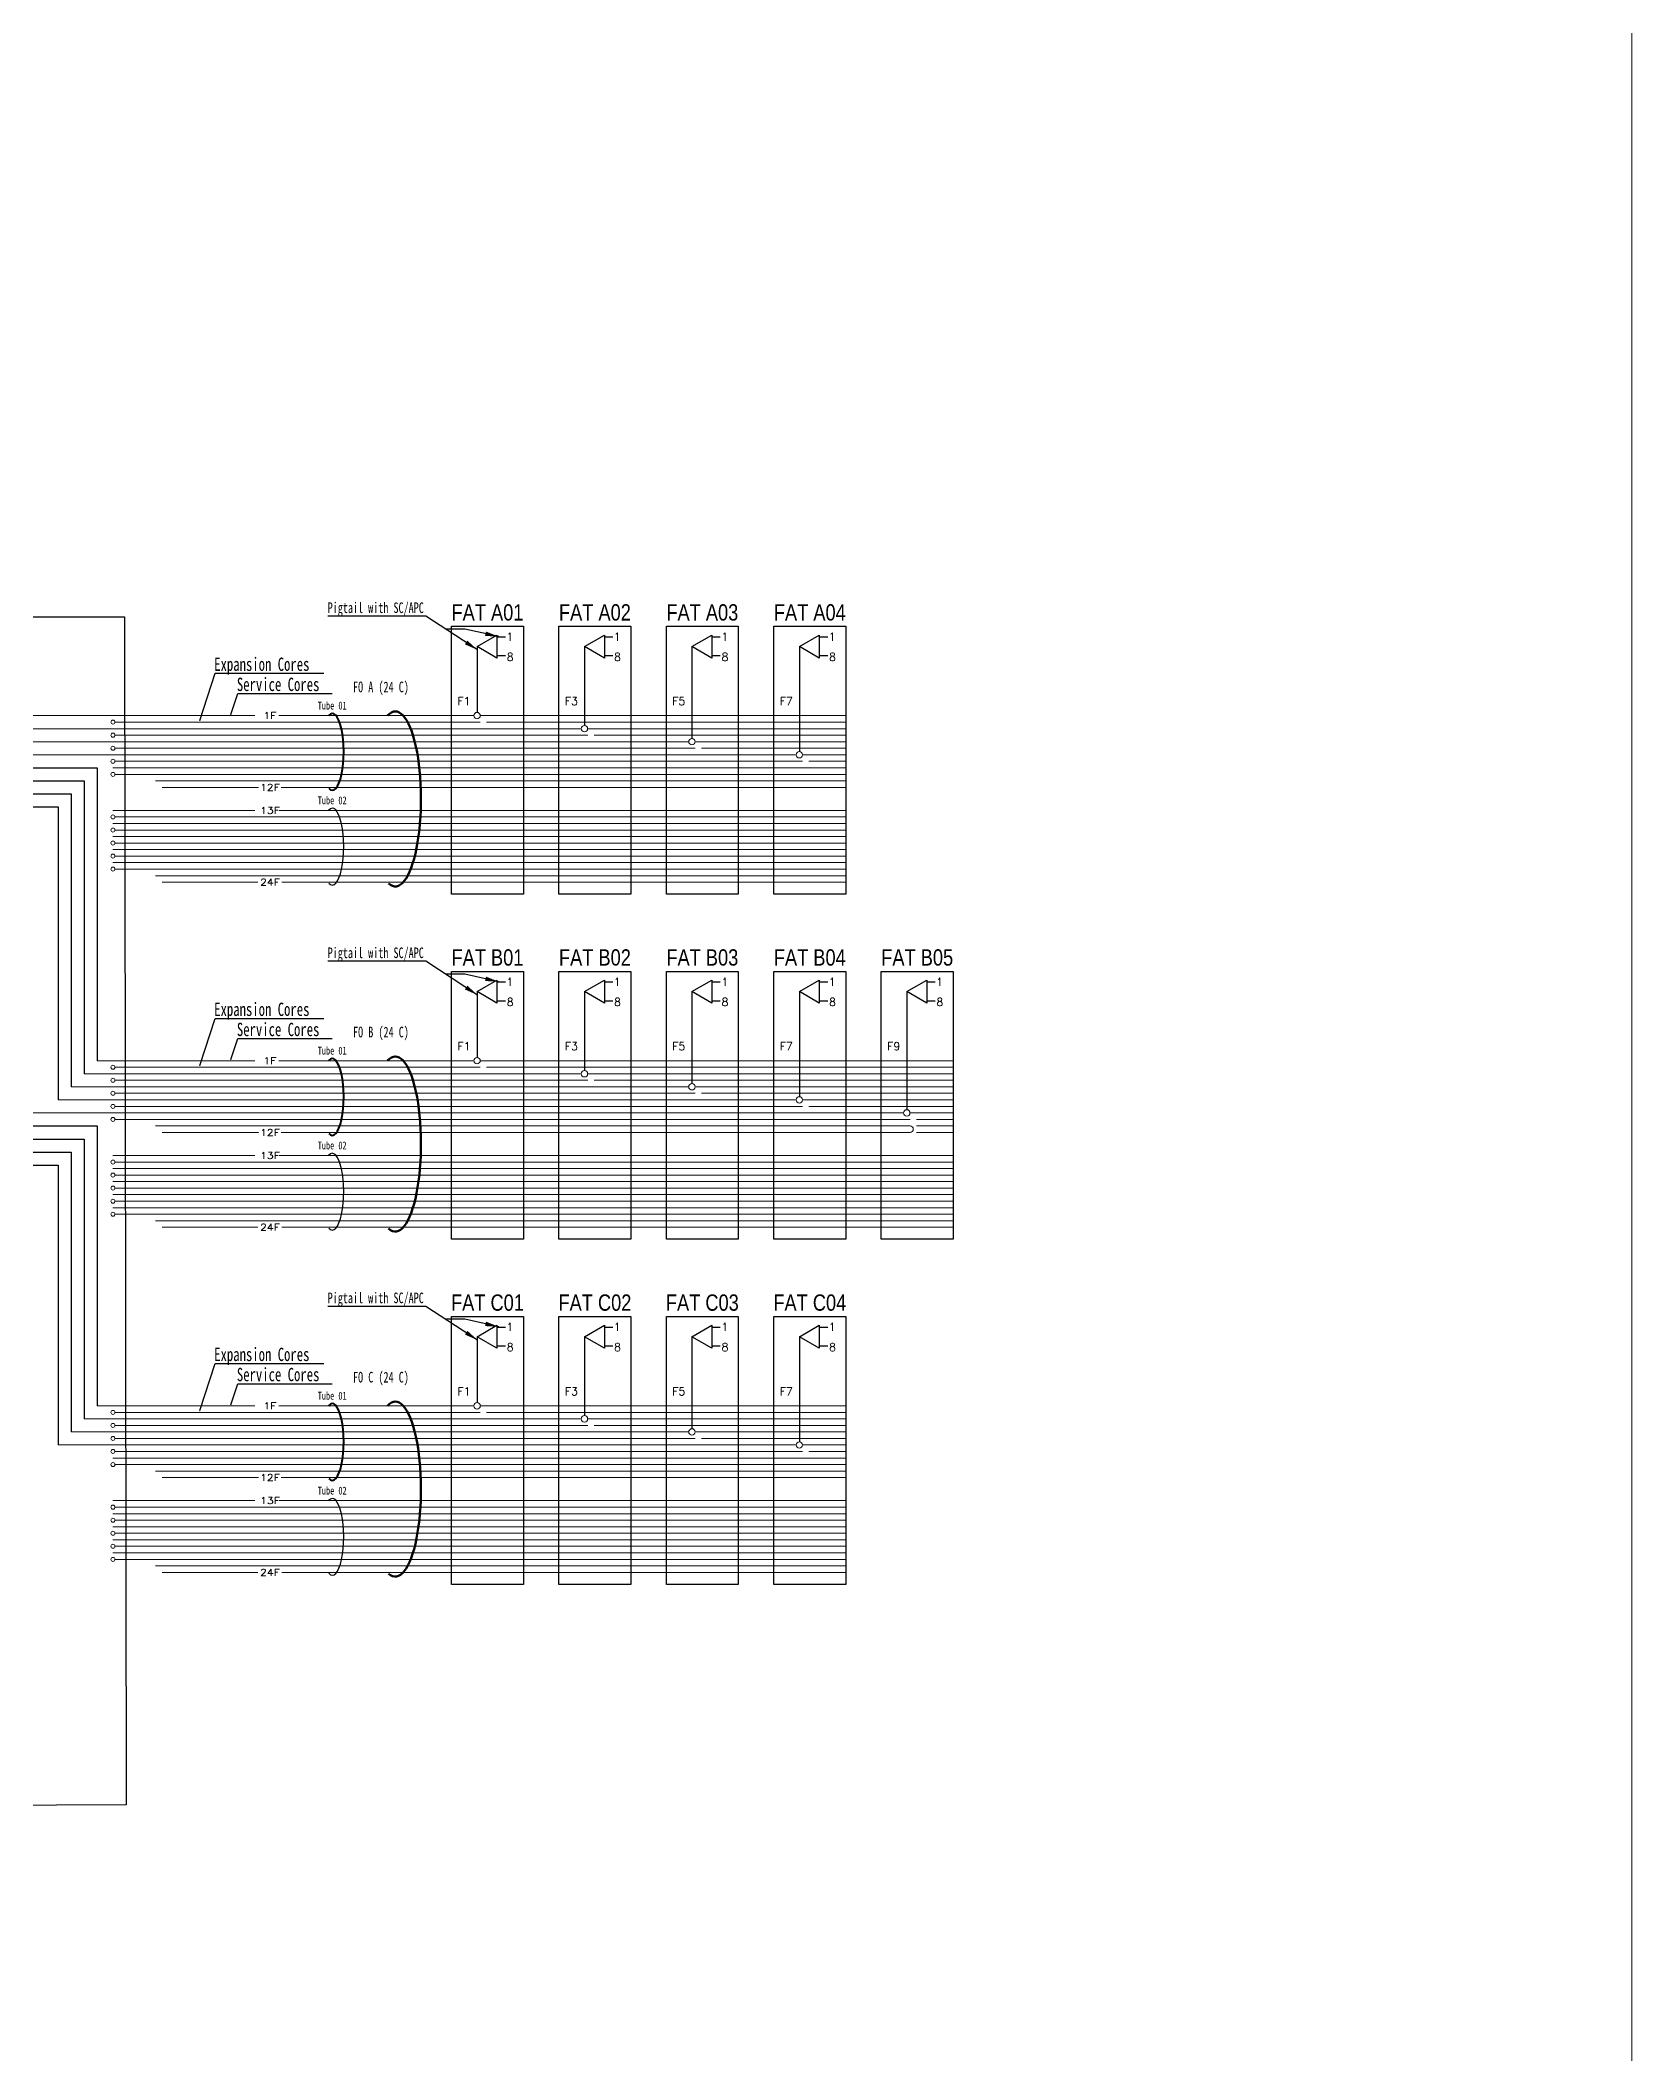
# Model space of a CAD drawing. Header units: metres. Extents: x 13679654 to 13688052, y 67972 to 70803.
# Drawn here: x 13684875 to 13685167.2, y 69756.9 to 70126.5 of the extents above; entities that cross this region are included whole.
import ezdxf
from ezdxf import colors
from ezdxf.entities.mleader import LeaderData, LeaderLine
from ezdxf.enums import TextEntityAlignment as Align
from ezdxf.math import Vec2, Vec3

# ---------------------------------------------------------------- set-up
doc = ezdxf.new("R2010")
doc.units = ezdxf.units.M
doc.header["$MEASUREMENT"] = 0
doc.linetypes.add('PHANTOM2', pattern=[1.25, 0.625, -0.125, 0.125, -0.125, 0.125, -0.125])
for name, color, linetype, lineweight in [('Expansion Core', 8, 'Continuous', 5), ('Expansion Cores', 7, 'Continuous', 13), ('FAT AREA', 134, 'PHANTOM2', 40), ('FAT INFO', 160, 'Continuous', 9), ('FO 24 CORE', 3, 'Continuous', 50), ('Service Core', 7, 'Continuous', 13)]:
    doc.layers.add(name, color=color, linetype=linetype, lineweight=lineweight)
for name, color, linetype in [('FAT CODE', 7, 'Continuous'), ('FAT SP', 7, 'Continuous'), ('FDT SP', 7, 'Continuous'), ('lcp1_f1', 50, 'Continuous'), ('moniter core', 6, 'Continuous'), ('napf1-f15', 20, 'Continuous')]:
    doc.layers.add(name, color=color, linetype=linetype)
doc.styles.add('FS', font='SimSun.ttf', dxfattribs={"width": 0.7})
doc.styles.add('Mark', font='arial.ttf', dxfattribs={"width": 0.8, "height": 2.5})
doc.styles.add('ROMANS', font='romans.shx', dxfattribs={"width": 1.2})
doc.styles.get("Standard").update_dxf_attribs({"font": 'arial.ttf'})
doc.dimstyles.new('DIN', dxfattribs={"dimtxt": 2.5, "dimasz": 2.5, "dimexe": 1.25, "dimexo": 0.625, "dimtad": 1, "dimtih": 1, "dimdec": 4, "dimdsep": 46, "dimlunit": 6, "dimtxsty": 'Standard', "dimcen": 2.5, "dimadec": 0, "dimazin": 0, "dimtfac": 1, "dimtdec": 4, "dimtmove": 0, "dimatfit": 3, "dimfxl": 1, "dimtvp": 1, "dimtolj": 1, "dimtzin": 0, "dimarcsym": 0})
doc.dimstyles.new('ISO-25', dxfattribs={"dimtxt": 2.5, "dimasz": 2.5, "dimexe": 1.25, "dimexo": 0.625, "dimtad": 1, "dimtxsty": 'Standard', "dimcen": 2.5, "dimadec": 0, "dimazin": 0, "dimtfac": 1, "dimtmove": 0, "dimatfit": 3, "dimfxl": 1, "dimarcsym": 0})

msp = doc.modelspace()

# ---------------------------------------------------------------- linework, layer by layer
at = {"color": 40, "ltscale": 10}
for centre in [(13684928.62, 69978.45), (13684928.62, 69915.11), (13684928.62, 69851.76)]:
    msp.add_ellipse(centre, major_axis=(0, 7.05), ratio=0.295907, start_param=2.820307, end_param=6.61807, dxfattribs=at)
at = {"layer": 'Expansion Core'}
for points in [[(13684955.78, 70002.5), (13685022.88, 70002.5)], [(13684956.95, 70001.3), (13685022.88, 70001.3)], [(13684975.5, 70000.1), (13685022.88, 70000.1)], [(13684976.67, 69998.91), (13685022.88, 69998.91)], [(13684995.23, 69997.71), (13685022.88, 69997.71)], [(13684996.4, 69996.51), (13685022.88, 69996.51)], [(13685014.95, 69995.31), (13685022.88, 69995.31)], [(13685016.12, 69994.12), (13685022.88, 69994.12)], [(13684955.78, 69939.16), (13685042.6, 69939.16)], [(13684956.95, 69937.96), (13685042.6, 69937.96)], [(13684975.5, 69936.76), (13685042.6, 69936.76)], [(13684976.67, 69935.56), (13685042.6, 69935.56)], [(13684995.23, 69934.37), (13685042.6, 69934.37)], [(13684996.4, 69933.17), (13685042.6, 69933.17)], [(13685014.95, 69931.97), (13685042.6, 69931.97)], [(13685016.12, 69930.77), (13685042.6, 69930.77)], [(13685034.68, 69929.57), (13685042.6, 69929.57)], [(13685035.85, 69928.38), (13685042.6, 69928.38)], [(13685035.85, 69927.18), (13685042.6, 69927.18)], [(13685035.85, 69925.98), (13685042.6, 69925.98)], [(13684955.78, 69875.81), (13685022.88, 69875.81)], [(13684956.95, 69874.61), (13685022.88, 69874.61)], [(13684975.5, 69873.42), (13685022.88, 69873.42)], [(13684976.67, 69872.22), (13685022.88, 69872.22)], [(13684995.23, 69871.02), (13685022.88, 69871.02)], [(13684996.4, 69869.82), (13685022.88, 69869.82)], [(13685014.95, 69868.63), (13685022.88, 69868.63)], [(13685016.12, 69867.43), (13685022.88, 69867.43)]]:
    msp.add_lwpolyline(points, dxfattribs=at)
at = {"layer": 'Expansion Cores'}
for p, q in [((13684888.71, 70001.3), (13684955.78, 70001.3)), ((13684888.71, 69998.91), (13684975.5, 69998.91)), ((13684888.71, 69996.51), (13684995.23, 69996.51)), ((13684888.71, 69994.12), (13685014.95, 69994.12)), ((13684888.71, 69991.72), (13685022.88, 69991.72)), ((13684888.71, 69983.9), (13685022.88, 69983.9)), ((13684888.71, 69981.5), (13685022.88, 69981.5)), ((13684888.71, 69979.11), (13685022.88, 69979.11)), ((13684888.71, 69976.71), (13685022.88, 69976.71)), ((13684888.71, 69974.32), (13685022.88, 69974.32)), ((13684888.71, 69937.96), (13684955.78, 69937.96)), ((13684888.71, 69935.56), (13684975.5, 69935.56)), ((13684888.71, 69933.17), (13684995.23, 69933.17)), ((13684888.71, 69930.77), (13685014.95, 69930.77)), ((13684888.71, 69928.38), (13685034.68, 69928.38)), ((13684888.71, 69920.56), (13685042.6, 69920.56)), ((13684888.71, 69918.16), (13685042.6, 69918.16)), ((13684888.71, 69915.77), (13685042.6, 69915.77)), ((13684888.71, 69913.37), (13685042.6, 69913.37)), ((13684888.71, 69910.98), (13685042.6, 69910.98)), ((13684888.71, 69874.61), (13684955.78, 69874.61)), ((13684888.71, 69872.22), (13684975.5, 69872.22)), ((13684888.71, 69869.82), (13684995.23, 69869.82)), ((13684888.71, 69867.43), (13685014.95, 69867.43)), ((13684888.71, 69865.03), (13685022.88, 69865.03)), ((13684888.71, 69857.21), (13685022.88, 69857.21)), ((13684888.71, 69854.82), (13685022.88, 69854.82)), ((13684888.71, 69852.42), (13685022.88, 69852.42)), ((13684888.71, 69850.03), (13685022.88, 69850.03)), ((13684888.71, 69847.63), (13685022.88, 69847.63))]:
    msp.add_line(p, q, dxfattribs=at)
at = {"layer": 'FAT AREA', "color": 5, "linetype": 'ByBlock'}
for centre in [(13684928.62, 69995.85), (13684928.62, 69932.51), (13684928.62, 69869.17)]:
    msp.add_ellipse(centre, major_axis=(0, 7.05), ratio=0.295907, start_param=2.820307, end_param=6.61807, dxfattribs=at)
at = {"layer": 'FAT INFO'}
msp.add_lwpolyline([(13679653.73, 70802.62), (13685167.19, 70802.62), (13685167.19, 67972.01), (13679653.73, 67972.01)], close=True, dxfattribs=at)
at = {"layer": 'FAT SP'}
for p, q in [((13684955.19, 70015.17), (13684955.19, 70003.09)), ((13684960.4, 70016.9), (13684958.84, 70016.9)), ((13684974.91, 70015.17), (13684974.91, 70000.69)), ((13684980.13, 70016.9), (13684978.57, 70016.9)), ((13684994.64, 70015.17), (13684994.64, 69998.3)), ((13684999.85, 70016.9), (13684998.29, 70016.9)), ((13685014.36, 70015.17), (13685014.36, 69995.9)), ((13685019.58, 70016.9), (13685018.02, 70016.9)), ((13684960.4, 70013.45), (13684958.84, 70013.45)), ((13684980.12, 70013.45), (13684978.57, 70013.45)), ((13684999.85, 70013.45), (13684998.29, 70013.45)), ((13685019.57, 70013.45), (13685018.02, 70013.45)), ((13684960.4, 69953.55), (13684958.84, 69953.55)), ((13684980.13, 69953.55), (13684978.57, 69953.55)), ((13684999.85, 69953.55), (13684998.29, 69953.55)), ((13685019.58, 69953.55), (13685018.02, 69953.55)), ((13685039.3, 69953.55), (13685037.74, 69953.55)), ((13684955.19, 69951.83), (13684955.19, 69939.74)), ((13684960.4, 69950.11), (13684958.84, 69950.11)), ((13684974.91, 69951.83), (13684974.91, 69937.35)), ((13684980.12, 69950.11), (13684978.57, 69950.11)), ((13684994.64, 69951.83), (13684994.64, 69934.95)), ((13684999.85, 69950.11), (13684998.29, 69950.11)), ((13685014.36, 69951.83), (13685014.36, 69932.56)), ((13685019.57, 69950.11), (13685018.02, 69950.11)), ((13685034.09, 69951.83), (13685034.09, 69930.16)), ((13685039.29, 69950.11), (13685037.74, 69950.11)), ((13684960.4, 69890.21), (13684958.84, 69890.21)), ((13684980.13, 69890.21), (13684978.57, 69890.21)), ((13684999.85, 69890.21), (13684998.29, 69890.21)), ((13685019.58, 69890.21), (13685018.02, 69890.21)), ((13684955.19, 69888.49), (13684955.19, 69876.4)), ((13684960.4, 69886.76), (13684958.84, 69886.76)), ((13684974.91, 69888.49), (13684974.91, 69874)), ((13684980.12, 69886.76), (13684978.57, 69886.76)), ((13684994.64, 69888.49), (13684994.64, 69871.61)), ((13684999.85, 69886.76), (13684998.29, 69886.76)), ((13685014.36, 69888.49), (13685014.36, 69869.21)), ((13685019.57, 69886.76), (13685018.02, 69886.76))]:
    msp.add_line(p, q, dxfattribs=at)
at = {"layer": 'FAT SP', "color": 1}
for points in [[(13684955.19, 70015.17), (13684958.84, 70017.28), (13684958.84, 70013.07)], [(13684974.91, 70015.17), (13684978.57, 70017.28), (13684978.57, 70013.07)], [(13684994.64, 70015.17), (13684998.29, 70017.28), (13684998.29, 70013.07)], [(13685014.36, 70015.17), (13685018.02, 70017.28), (13685018.02, 70013.07)], [(13684955.19, 69951.83), (13684958.84, 69953.94), (13684958.84, 69949.72)], [(13684974.91, 69951.83), (13684978.57, 69953.94), (13684978.57, 69949.72)], [(13684994.64, 69951.83), (13684998.29, 69953.94), (13684998.29, 69949.72)], [(13685014.36, 69951.83), (13685018.02, 69953.94), (13685018.02, 69949.72)], [(13685034.09, 69951.83), (13685037.74, 69953.94), (13685037.74, 69949.72)], [(13684955.19, 69888.49), (13684958.84, 69890.6), (13684958.84, 69886.38)], [(13684974.91, 69888.49), (13684978.57, 69890.6), (13684978.57, 69886.38)], [(13684994.64, 69888.49), (13684998.29, 69890.6), (13684998.29, 69886.38)], [(13685014.36, 69888.49), (13685018.02, 69890.6), (13685018.02, 69886.38)]]:
    msp.add_lwpolyline(points, close=True, dxfattribs=at)
at = {"layer": 'FDT SP'}
for points in [[(13684866.6, 69992.92), (13684885.47, 69992.92), (13684885.47, 69939.16)], [(13684866.6, 69990.52), (13684883.07, 69990.52), (13684883.07, 69936.76)], [(13684866.6, 69988.13), (13684880.68, 69988.13), (13684880.68, 69934.37)], [(13684866.6, 69985.73), (13684878.28, 69985.73), (13684878.28, 69931.97)], [(13684866.6, 69927.18), (13684885.47, 69927.18), (13684885.47, 69875.81)], [(13684866.6, 69924.78), (13684883.07, 69924.78), (13684883.07, 69873.42)], [(13684866.6, 69922.39), (13684880.68, 69922.39), (13684880.68, 69871.02)], [(13684866.6, 69919.99), (13684878.28, 69919.99), (13684878.28, 69868.63)]]:
    msp.add_lwpolyline(points, dxfattribs=at)
at = {"layer": 'FO 24 CORE', "linetype": 'Continuous'}
for centre in [(13684940.17, 69987.21), (13684940.17, 69923.87), (13684940.17, 69860.52)]:
    msp.add_ellipse(centre, major_axis=(0, 16.07), ratio=0.29403, start_param=2.879069, end_param=6.593344, dxfattribs=at)
at = {"layer": 'lcp1_f1', "color": 3, "ltscale": 8}
for points in [[(13684800.88, 70020.64), (13684890.43, 70020.64), (13684890.79, 69802.59), (13684801.24, 69802.15)], [(13684950.5, 70018.89), (13684963.7, 70018.89), (13684963.7, 69969.73), (13684950.5, 69969.73)], [(13684970.22, 70018.89), (13684983.43, 70018.89), (13684983.43, 69969.73), (13684970.22, 69969.73)], [(13684989.95, 70018.89), (13685003.15, 70018.89), (13685003.15, 69969.73), (13684989.95, 69969.73)], [(13685009.67, 70018.89), (13685022.88, 70018.89), (13685022.88, 69969.73), (13685009.67, 69969.73)], [(13684950.5, 69955.55), (13684963.7, 69955.55), (13684963.7, 69906.39), (13684950.5, 69906.39)], [(13684970.22, 69955.55), (13684983.43, 69955.55), (13684983.43, 69906.39), (13684970.22, 69906.39)], [(13684989.95, 69955.55), (13685003.15, 69955.55), (13685003.15, 69906.39), (13684989.95, 69906.39)], [(13685009.67, 69955.55), (13685022.88, 69955.55), (13685022.88, 69906.39), (13685009.67, 69906.39)], [(13685029.4, 69955.55), (13685042.6, 69955.55), (13685042.6, 69906.39), (13685029.4, 69906.39)], [(13684950.5, 69892.2), (13684963.7, 69892.2), (13684963.7, 69843.04), (13684950.5, 69843.04)], [(13684970.22, 69892.2), (13684983.43, 69892.2), (13684983.43, 69843.04), (13684970.22, 69843.04)], [(13684989.95, 69892.2), (13685003.15, 69892.2), (13685003.15, 69843.04), (13684989.95, 69843.04)], [(13685009.67, 69892.2), (13685022.88, 69892.2), (13685022.88, 69843.04), (13685009.67, 69843.04)]]:
    msp.add_lwpolyline(points, close=True, dxfattribs=at)
at = {"layer": 'moniter core', "color": 6, "lineweight": 5}
for p, q in [((13684896.16, 69990.52), (13685022.88, 69990.52)), ((13684897.36, 69989.33), (13684915.07, 69989.33)), ((13684919.25, 69989.33), (13685022.88, 69989.33)), ((13684896.16, 69973.12), (13685022.88, 69973.12)), ((13684897.36, 69971.92), (13684914.96, 69971.92)), ((13684919.35, 69971.92), (13685022.88, 69971.92)), ((13684896.16, 69927.18), (13685034.68, 69927.18)), ((13684897.36, 69925.98), (13684915.07, 69925.98)), ((13684919.25, 69925.98), (13685034.68, 69925.98)), ((13684896.16, 69909.78), (13685042.6, 69909.78)), ((13684897.36, 69908.58), (13684914.96, 69908.58)), ((13684919.35, 69908.58), (13685042.6, 69908.58)), ((13684896.16, 69863.84), (13685022.88, 69863.84)), ((13684897.36, 69862.64), (13684915.07, 69862.64)), ((13684919.25, 69862.64), (13685022.88, 69862.64)), ((13684896.16, 69846.43), (13685022.88, 69846.43)), ((13684897.36, 69845.24), (13684914.96, 69845.24)), ((13684919.35, 69845.24), (13685022.88, 69845.24))]:
    msp.add_line(p, q, dxfattribs=at)
msp.add_arc((13685034.68, 69926.58), 0.599, 270, 90, dxfattribs=at)
at = {"layer": 'napf1-f15', "lineweight": 9}
for centre in [(13684955.19, 70002.5), (13684974.91, 70000.1), (13684994.64, 69997.71), (13685014.36, 69995.31), (13684955.19, 69939.16), (13684974.91, 69936.76), (13684994.64, 69934.37), (13685014.36, 69931.97), (13685034.09, 69929.57), (13684955.19, 69875.81), (13684974.91, 69873.42), (13684994.64, 69871.02), (13685014.36, 69868.63)]:
    msp.add_circle(centre, 0.586, dxfattribs=at)
at = {"layer": 'Service Core'}
for p, q in [((13684866.6, 70002.5), (13684914.41, 70002.5)), ((13684918.8, 70002.5), (13684954.6, 70002.5)), ((13684866.6, 70000.1), (13684974.33, 70000.1)), ((13684866.6, 69997.71), (13684994.05, 69997.71)), ((13684866.6, 69995.31), (13685013.78, 69995.31)), ((13684888.34, 69992.92), (13685022.88, 69992.92)), ((13684888.34, 69985.1), (13684914.41, 69985.1)), ((13684888.34, 69982.7), (13685022.88, 69982.7)), ((13684918.8, 69985.1), (13685022.88, 69985.1)), ((13684888.34, 69980.31), (13685022.88, 69980.31)), ((13684888.34, 69977.91), (13685022.88, 69977.91)), ((13684888.34, 69975.52), (13685022.88, 69975.52)), ((13684885.47, 69939.16), (13684914.41, 69939.16)), ((13684918.8, 69939.16), (13684954.6, 69939.16)), ((13684880.68, 69934.37), (13684994.05, 69934.37)), ((13684883.07, 69936.76), (13684974.33, 69936.76)), ((13684878.28, 69931.97), (13685013.78, 69931.97)), ((13684866.6, 69929.57), (13685033.5, 69929.57)), ((13684888.34, 69921.75), (13684914.41, 69921.75)), ((13684888.34, 69919.36), (13685042.6, 69919.36)), ((13684918.8, 69921.75), (13685042.6, 69921.75)), ((13684888.34, 69916.96), (13685042.6, 69916.96)), ((13684888.34, 69914.57), (13685042.6, 69914.57)), ((13684888.34, 69912.17), (13685042.6, 69912.17)), ((13684885.47, 69875.81), (13684914.41, 69875.81)), ((13684918.8, 69875.81), (13684954.6, 69875.81)), ((13684880.68, 69871.02), (13684994.05, 69871.02)), ((13684883.07, 69873.42), (13684974.33, 69873.42)), ((13684878.28, 69868.63), (13685013.78, 69868.63)), ((13684888.34, 69866.23), (13685022.88, 69866.23)), ((13684888.34, 69858.41), (13684914.41, 69858.41)), ((13684918.8, 69858.41), (13685022.88, 69858.41)), ((13684888.34, 69856.01), (13685022.88, 69856.01)), ((13684888.34, 69853.62), (13685022.88, 69853.62)), ((13684888.34, 69851.22), (13685022.88, 69851.22)), ((13684888.34, 69848.83), (13685022.88, 69848.83))]:
    msp.add_line(p, q, dxfattribs=at)
for centre in [(13684888.34, 70001.3), (13684888.34, 69998.91), (13684888.34, 69996.51), (13684888.34, 69994.12), (13684888.34, 69991.72), (13684888.34, 69983.9), (13684888.34, 69981.5), (13684888.34, 69979.11), (13684888.34, 69976.71), (13684888.34, 69974.32), (13684888.34, 69937.96), (13684888.34, 69935.56), (13684888.34, 69933.17), (13684888.34, 69930.77), (13684888.34, 69928.38), (13684888.34, 69920.56), (13684888.34, 69918.16), (13684888.34, 69915.77), (13684888.34, 69913.37), (13684888.34, 69910.98), (13684888.34, 69874.61), (13684888.34, 69872.22), (13684888.34, 69869.82), (13684888.34, 69867.43), (13684888.34, 69865.03), (13684888.34, 69857.21), (13684888.34, 69854.82), (13684888.34, 69852.42), (13684888.34, 69850.03), (13684888.34, 69847.63)]:
    msp.add_circle(centre, 0.368, dxfattribs=at)

# ---------------------------------------------------------------- texts
at = {"color": 1, "lineweight": 5, "style": 'FS', "width": 0.7}
for p in [(13684927.76, 70021.33), (13684927.76, 69957.99), (13684927.76, 69894.65)]:
    msp.add_text('Pigtail with SC/APC', height=1.9508, dxfattribs=at).set_placement(p)
at = {"color": 40, "ltscale": 10, "style": 'FS', "width": 0.7}
for p in [(13684928.59, 69986.22), (13684928.59, 69922.88), (13684928.59, 69859.53)]:
    msp.add_text('Tube 02', height=1.442, dxfattribs=at).set_placement(p, align=Align.CENTER)
at = {"layer": 'Expansion Cores', "color": 1, "lineweight": 5, "style": 'FS', "width": 0.7}
for p in [(13684906.93, 70010.71), (13684906.93, 69947.37), (13684906.93, 69884.03)]:
    msp.add_text('Expansion Cores', height=2.448, dxfattribs=at).set_placement(p)
at = {"layer": 'FAT AREA', "color": 5, "linetype": 'ByBlock', "style": 'FS', "width": 0.7}
for p in [(13684928.59, 70003.62), (13684928.59, 69940.28), (13684928.59, 69876.94)]:
    msp.add_text('Tube 01', height=1.442, dxfattribs=at).set_placement(p, align=Align.CENTER)
at = {"layer": 'FAT CODE', "color": 1, "lineweight": 30, "style": 'Mark', "width": 0.8}
for s, p in [('FAT A01', (13684957.1, 70021.45)), ('FAT A02', (13684976.83, 70021.45)), ('FAT A03', (13684996.55, 70021.45)), ('FAT A04', (13685016.28, 70021.45)), ('FAT B01', (13684957.1, 69958.11)), ('FAT B02', (13684976.83, 69958.11)), ('FAT B03', (13684996.55, 69958.11)), ('FAT B04', (13685016.28, 69958.11)), ('FAT B05', (13685036, 69958.11)), ('FAT C01', (13684957.1, 69894.76)), ('FAT C02', (13684976.83, 69894.76)), ('FAT C03', (13684996.55, 69894.76)), ('FAT C04', (13685016.28, 69894.76))]:
    msp.add_text(s, height=2.994, dxfattribs=at).set_placement(p, align=Align.MIDDLE)
at = {"layer": 'FAT SP', "style": 'ROMANS'}
for s, p in [('1', (13684960.58, 70016.23)), ('1', (13684980.31, 70016.23)), ('1', (13685000.03, 70016.23)), ('1', (13685019.75, 70016.23)), ('8', (13684960.63, 70012.54)), ('8', (13684980.36, 70012.54)), ('8', (13685000.08, 70012.54)), ('8', (13685019.81, 70012.54)), ('1', (13684960.58, 69952.89)), ('1', (13684980.31, 69952.89)), ('1', (13685000.03, 69952.89)), ('1', (13685019.75, 69952.89)), ('1', (13685039.48, 69952.89)), ('8', (13684960.63, 69949.2)), ('8', (13684980.36, 69949.2)), ('8', (13685000.08, 69949.2)), ('8', (13685019.81, 69949.2)), ('8', (13685039.53, 69949.2)), ('1', (13684960.58, 69889.55)), ('1', (13684980.31, 69889.55)), ('1', (13685000.03, 69889.55)), ('1', (13685019.75, 69889.55)), ('8', (13684960.63, 69885.86)), ('8', (13684980.36, 69885.86)), ('8', (13685000.08, 69885.86)), ('8', (13685019.81, 69885.86))]:
    msp.add_text(s, height=1.47, dxfattribs=at).set_placement(p)
at = {"layer": 'FO 24 CORE', "linetype": 'Continuous', "style": 'FS', "width": 0.7}
for s, p in [('FO A (24 C)', (13684937.54, 70006.78)), ('FO B (24 C)', (13684937.54, 69943.44)), ('FO C (24 C)', (13684937.54, 69880.09))]:
    msp.add_text(s, height=1.9584, dxfattribs=at).set_placement(p, align=Align.CENTER)
at = {"layer": 'moniter core', "color": 6, "lineweight": 5, "style": 'ROMANS', "width": 1.2}
for s, p in [('12F', (13684917.16, 69989.33)), ('24F', (13684917.16, 69971.92)), ('12F', (13684917.16, 69925.98)), ('24F', (13684917.16, 69908.58)), ('12F', (13684917.16, 69862.64)), ('24F', (13684917.16, 69845.24))]:
    msp.add_text(s, height=1.224, dxfattribs=at).set_placement(p, align=Align.MIDDLE)
at = {"layer": 'Service Core', "color": 1, "style": 'FS', "width": 0.7}
for p in [(13684911.09, 70007.01), (13684911.09, 69943.67), (13684911.09, 69880.33)]:
    msp.add_text('Service Cores', height=2.448, dxfattribs=at).set_placement(p)
at = {"layer": 'Service Core', "style": 'ROMANS'}
for s, p in [('F1', (13684952.78, 70004.42)), ('F3', (13684972.51, 70004.42)), ('F5', (13684992.23, 70004.42)), ('F7', (13685011.96, 70004.42)), ('F1', (13684952.78, 69941.08)), ('F3', (13684972.51, 69941.08)), ('F5', (13684992.23, 69941.08)), ('F7', (13685011.96, 69941.08)), ('F9', (13685031.68, 69941.08)), ('F1', (13684952.78, 69877.73)), ('F3', (13684972.51, 69877.73)), ('F5', (13684992.23, 69877.73)), ('F7', (13685011.96, 69877.73))]:
    msp.add_text(s, height=1.469, dxfattribs=at).set_placement(p, align=Align.CENTER)
at = {"layer": 'Service Core', "linetype": 'Continuous', "style": 'ROMANS', "width": 1.2}
for s, p in [('1F', (13684917.16, 70002.5)), ('13F', (13684917.16, 69985.1)), ('1F', (13684917.16, 69939.16)), ('13F', (13684917.16, 69921.75)), ('1F', (13684917.16, 69875.81)), ('13F', (13684917.16, 69858.41))]:
    msp.add_text(s, height=1.224, dxfattribs=at).set_placement(p, align=Align.MIDDLE)

# ---------------------------------------------------------------- leaders
at = {"color": 5, "linetype": 'ByBlock'}
for points, dimstyle in [([(13684955.28, 70014.56), (13684945.81, 70020.74), (13684927.78, 70020.74)], 'ISO-25'), ([(13684959.19, 70016.99), (13684952.94, 70018.38), (13684949.42, 70018.38)], 'DIN'), ([(13684955.28, 69951.21), (13684945.81, 69957.4), (13684927.78, 69957.4)], 'ISO-25'), ([(13684959.19, 69953.65), (13684952.94, 69955.04), (13684949.42, 69955.04)], 'DIN'), ([(13684955.28, 69887.87), (13684945.81, 69894.05), (13684927.78, 69894.05)], 'ISO-25'), ([(13684959.19, 69890.31), (13684952.94, 69891.69), (13684949.42, 69891.69)], 'DIN')]:
    msp.add_leader(points, dimstyle=dimstyle, override={"dimgap": 0.625, "dimtad": 0}, dxfattribs=at)
at = {"layer": 'Expansion Cores', "color": 1, "lineweight": 5}
ml = msp.add_multileader_mtext('Standard', dxfattribs=at)
ml.set_content('', color=1)
ml.set_leader_properties()
ml.build(insert=Vec2(0, 0))
ml.multileader.update_dxf_attribs({"text_right_attachment_type": 6, "dogleg_length": 0.36, "arrow_head_size": 0.219})
ctx = ml.context
ctx.base_point, ctx.char_height, ctx.arrow_head_size, ctx.landing_gap_size, ctx.plane_origin = Vec3(13684927.04, 70010.26), 0.219, 0.219, 0.11, Vec3(13684901.12, 69933.66)
ctx.right_attachment = 6
notes = []
notes.append((ctx, [(0, (1, 1, 0), (13684907.12, 70010.26), (1, 0), 19.92, [(0, [(13684904.24, 70001.42)], 0, [])])]))
ctx.mtext.insert, ctx.mtext.flow_direction = Vec3(13684927.15, 70010.37), 5
ml = msp.add_multileader_mtext('Standard', dxfattribs=at)
ml.set_content('', color=1)
ml.set_leader_properties()
ml.build(insert=Vec2(0, 0))
ml.multileader.update_dxf_attribs({"text_right_attachment_type": 6, "dogleg_length": 0.36, "arrow_head_size": 0.219})
ctx = ml.context
ctx.base_point, ctx.char_height, ctx.arrow_head_size, ctx.landing_gap_size, ctx.plane_origin = Vec3(13684927.04, 69946.92), 0.219, 0.219, 0.11, Vec3(13684901.12, 69870.31)
ctx.right_attachment = 6
notes.append((ctx, [(0, (1, 1, 0), (13684907.12, 69946.92), (1, 0), 19.92, [(0, [(13684904.24, 69938.07)], 0, [])])]))
ctx.mtext.insert, ctx.mtext.flow_direction = Vec3(13684927.15, 69947.03), 5
ml = msp.add_multileader_mtext('Standard', dxfattribs=at)
ml.set_content('', color=1)
ml.set_leader_properties()
ml.build(insert=Vec2(0, 0))
ml.multileader.update_dxf_attribs({"text_right_attachment_type": 6, "dogleg_length": 0.36, "arrow_head_size": 0.219})
ctx = ml.context
ctx.base_point, ctx.char_height, ctx.arrow_head_size, ctx.landing_gap_size, ctx.plane_origin = Vec3(13684927.04, 69883.57), 0.219, 0.219, 0.11, Vec3(13684901.12, 69806.97)
ctx.right_attachment = 6
notes.append((ctx, [(0, (1, 1, 0), (13684907.12, 69883.57), (1, 0), 19.92, [(0, [(13684904.24, 69874.73)], 0, [])])]))
ctx.mtext.insert, ctx.mtext.flow_direction = Vec3(13684927.15, 69883.68), 5
at = {"layer": 'Service Core', "color": 1}
ml = msp.add_multileader_mtext('Standard', dxfattribs=at)
ml.set_content('', color=1)
ml.set_leader_properties()
ml.build(insert=Vec2(0, 0))
ml.multileader.update_dxf_attribs({"text_right_attachment_type": 6, "dogleg_length": 0.36, "arrow_head_size": 0.219})
ctx = ml.context
ctx.base_point, ctx.char_height, ctx.arrow_head_size, ctx.landing_gap_size, ctx.plane_origin = Vec3(13684928.59, 70006.56), 0.219, 0.219, 0.11, Vec3(13684905.28, 69929.96)
ctx.right_attachment = 6
notes.append((ctx, [(0, (1, 1, 0), (13684911.28, 70006.56), (1, 0), 17.31, [(0, [(13684909.91, 70002.5)], 0, [])])]))
ctx.mtext.insert, ctx.mtext.flow_direction = Vec3(13684928.7, 70006.67), 5
ml = msp.add_multileader_mtext('Standard', dxfattribs=at)
ml.set_content('', color=1)
ml.set_leader_properties()
ml.build(insert=Vec2(0, 0))
ml.multileader.update_dxf_attribs({"text_right_attachment_type": 6, "dogleg_length": 0.36, "arrow_head_size": 0.219})
ctx = ml.context
ctx.base_point, ctx.char_height, ctx.arrow_head_size, ctx.landing_gap_size, ctx.plane_origin = Vec3(13684928.59, 69943.22), 0.219, 0.219, 0.11, Vec3(13684905.28, 69866.61)
ctx.right_attachment = 6
notes.append((ctx, [(0, (1, 1, 0), (13684911.28, 69943.22), (1, 0), 17.31, [(0, [(13684909.91, 69939.16)], 0, [])])]))
ctx.mtext.insert, ctx.mtext.flow_direction = Vec3(13684928.7, 69943.33), 5
ml = msp.add_multileader_mtext('Standard', dxfattribs=at)
ml.set_content('', color=1)
ml.set_leader_properties()
ml.build(insert=Vec2(0, 0))
ml.multileader.update_dxf_attribs({"text_right_attachment_type": 6, "dogleg_length": 0.36, "arrow_head_size": 0.219})
ctx = ml.context
ctx.base_point, ctx.char_height, ctx.arrow_head_size, ctx.landing_gap_size, ctx.plane_origin = Vec3(13684928.59, 69879.87), 0.219, 0.219, 0.11, Vec3(13684905.28, 69803.27)
ctx.right_attachment = 6
notes.append((ctx, [(0, (1, 1, 0), (13684911.28, 69879.87), (1, 0), 17.31, [(0, [(13684909.91, 69875.81)], 0, [])])]))
ctx.mtext.insert, ctx.mtext.flow_direction = Vec3(13684928.7, 69879.98), 5
for ctx, leaders in notes:
    for number, flags, end, landing, length, lines in leaders:
        leader = LeaderData()
        leader.index, (leader.has_last_leader_line, leader.has_dogleg_vector, leader.attachment_direction) = number, flags
        leader.last_leader_point, leader.dogleg_vector, leader.dogleg_length = Vec3(end), Vec3(landing), length
        for number, points, colour, breaks in lines:
            line = LeaderLine()
            line.index, line.vertices, line.color, line.breaks = number, Vec3.list(points), colors.encode_raw_color(colour), breaks
            leader.lines.append(line)
        ctx.leaders.append(leader)

doc.saveas('drawing.dxf')
